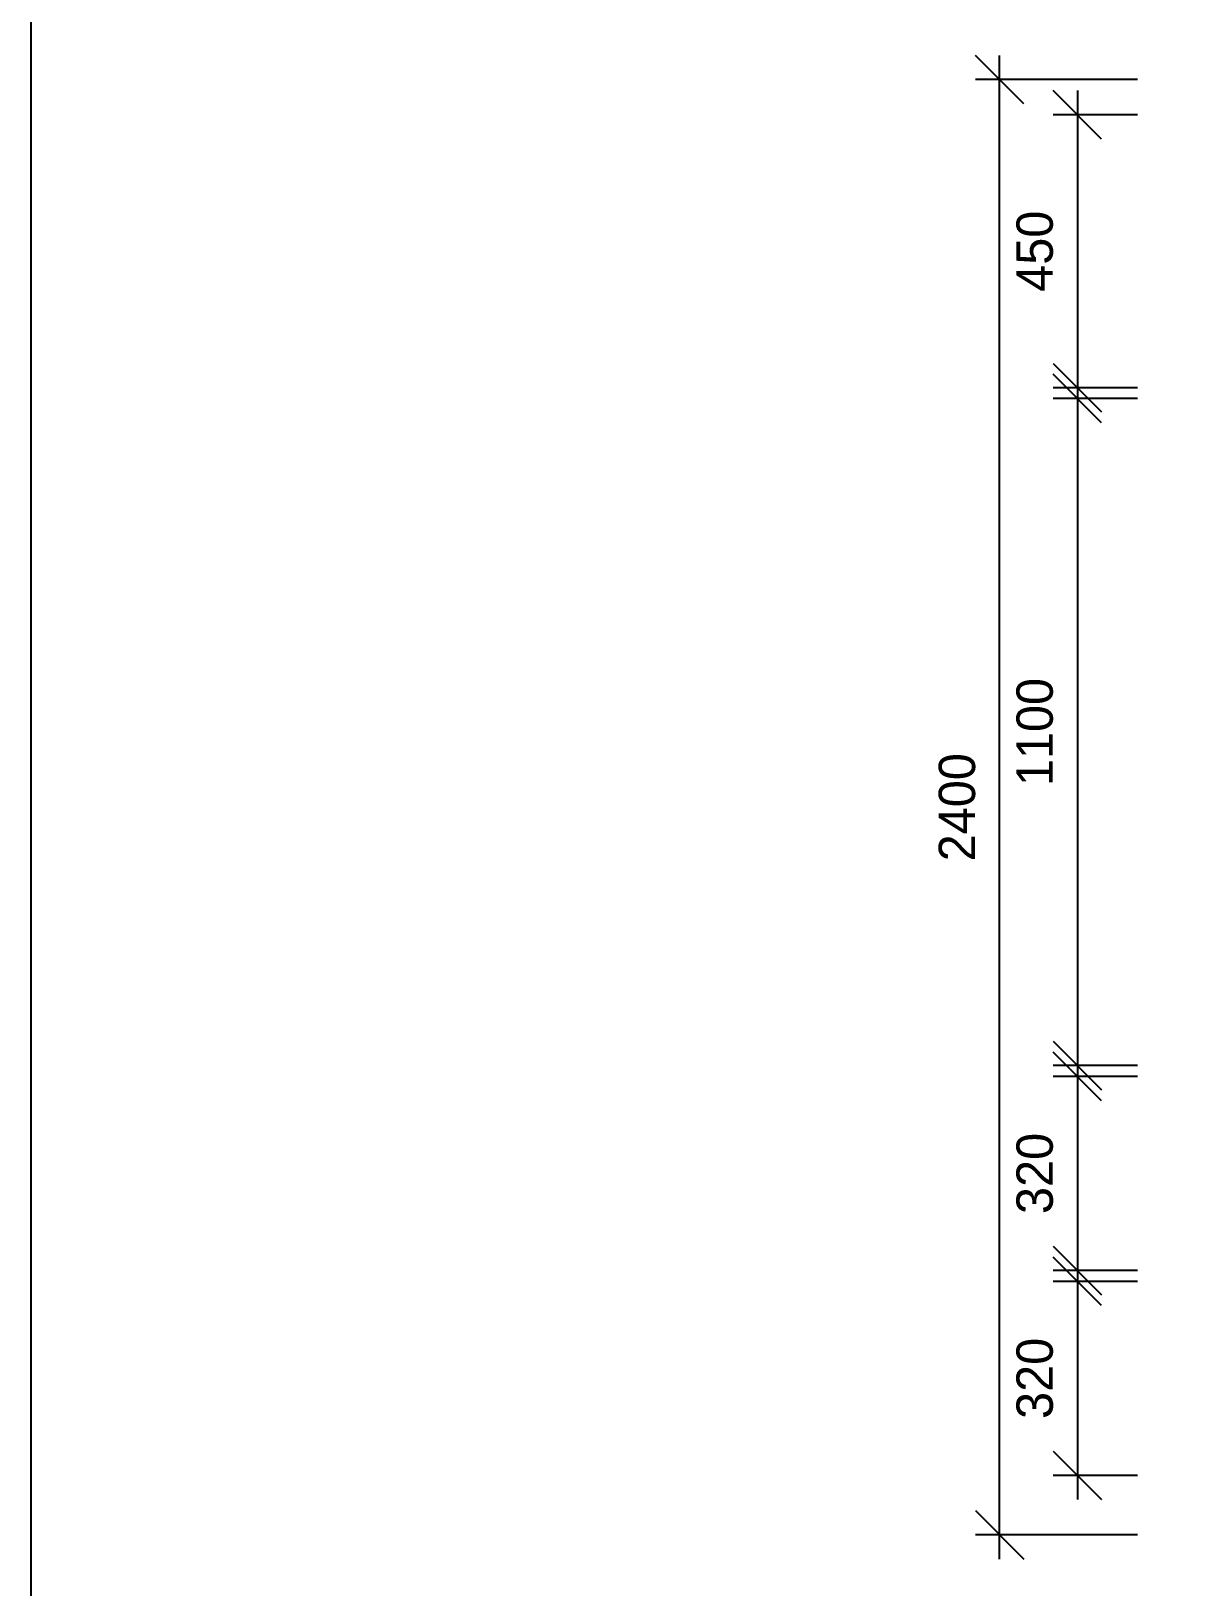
# Model space of a CAD drawing. Header units: millimetres. Extents: x 24776 to 57176, y -19492 to 15017.
# Drawn here: x 24776 to 26675, y 8833 to 11399 of the extents above; entities that cross this region are included whole.
import ezdxf

# ---------------------------------------------------------------- set-up
doc = ezdxf.new("R2010")
doc.units = ezdxf.units.MM
doc.header["$PDMODE"] = 3
doc.styles.add('RomanS', font='')
doc.styles.get('RomanS').set_extended_font_data('YouYuan')
doc.dimstyles.new('SC40', dxfattribs={"dimtxt": 60, "dimasz": 80, "dimexe": 40, "dimexo": 40, "dimgap": 40, "dimtad": 1, "dimdec": 0, "dimzin": 0, "dimdsep": 46, "dimtxsty": 'RomanS', "dimblk": 'OBLIQUE', "dimcen": 0, "dimdle": 40, "dimclrd": 9, "dimclre": 9, "dimclrt": 4, "dimadec": 0, "dimazin": 0, "dimtfac": 1, "dimtdec": 0, "dimtix": 1, "dimtmove": 2, "dimatfit": 1, "dimldrblk": 'DOT', "dimfxl": 1, "dimtolj": 1, "dimtzin": 0, "dimlwd": -1, "dimlwe": -1, "dimarcsym": 0})

# ---------------------------------------------------------------- blocks, each defined once
blk = doc.blocks.new('_Oblique')
at = {"color": 0, "linetype": 'ByBlock', "lineweight": -2}
blk.add_line((-0.5, -0.5), (0.5, 0.5), dxfattribs=at)
blk = doc.blocks.new('*D38')
at = {"color": 9, "transparency": 16777216}
for p, q in [((26372.9, 8879.3), (26372.9, 11359.3)), ((26600.3, 11319.3), (26332.9, 11319.3)), ((26600.3, 8919.3), (26332.9, 8919.3))]:
    blk.add_line(p, q, dxfattribs=at)
at = {"layer": 'Defpoints', "color": 0, "transparency": 16777216}
for p in [(26372.9, 11319.3), (26640.3, 11319.3), (26640.3, 8919.3)]:
    blk.add_point(p, dxfattribs=at)
at = {"color": 9, "transparency": 16777216, "xscale": 80, "yscale": 80, "zscale": 80}
for p, rotation in [((26372.9, 11319.3), 90), ((26372.9, 8919.3), 270)]:
    blk.add_blockref('_Oblique', p, dxfattribs=dict(at, rotation=rotation))
at = {"color": 4, "transparency": 16777216, "insert": (26302.9, 10119.3), "char_height": 60, "attachment_point": 5, "rotation": 90, "style": 'RomanS'}
blk.add_mtext('\\A1;2400', dxfattribs=at)
blk = doc.blocks.new('_Dot')
at = {"color": 0, "linetype": 'ByBlock', "lineweight": -2}
blk.add_line((-0.5, 0), (-1, 0), dxfattribs=at)
at = {"color": 0, "linetype": 'ByBlock', "const_width": 0.5}
blk.add_lwpolyline([(-0.25, 0, 1), (0.25, 0, 1)], format="xyb", close=True, dxfattribs=at)
blk = doc.blocks.new('*D39')
at = {"color": 9, "transparency": 16777216}
for p, q in [((26501, 11301.3), (26501, 10771.3)), ((26600.3, 11261.3), (26461, 11261.3)), ((26600.3, 10811.3), (26461, 10811.3))]:
    blk.add_line(p, q, dxfattribs=at)
at = {"layer": 'Defpoints', "color": 0, "transparency": 16777216}
for p in [(26640.3, 11261.3), (26501, 10811.3), (26640.3, 10811.3)]:
    blk.add_point(p, dxfattribs=at)
at = {"color": 9, "transparency": 16777216, "xscale": 80, "yscale": 80, "zscale": 80}
for p, rotation in [((26501, 11261.3), 90), ((26501, 10811.3), 270)]:
    blk.add_blockref('_Oblique', p, dxfattribs=dict(at, rotation=rotation))
at = {"color": 4, "transparency": 16777216, "insert": (26431, 11036.3), "char_height": 60, "attachment_point": 5, "rotation": 90, "style": 'RomanS'}
blk.add_mtext('\\A1;450', dxfattribs=at)
blk = doc.blocks.new('*D40')
at = {"color": 9, "transparency": 16777216}
for p, q in [((26501, 10833.3), (26501, 9653.3)), ((26600.3, 10793.3), (26461, 10793.3)), ((26600.3, 9693.3), (26461, 9693.3))]:
    blk.add_line(p, q, dxfattribs=at)
at = {"layer": 'Defpoints', "color": 0, "transparency": 16777216}
for p in [(26640.3, 10793.3), (26501, 9693.3), (26640.3, 9693.3)]:
    blk.add_point(p, dxfattribs=at)
at = {"color": 9, "transparency": 16777216, "xscale": 80, "yscale": 80, "zscale": 80}
for p, rotation in [((26501, 10793.3), 90), ((26501, 9693.3), 270)]:
    blk.add_blockref('_Oblique', p, dxfattribs=dict(at, rotation=rotation))
at = {"color": 4, "transparency": 16777216, "insert": (26431, 10243.3), "char_height": 60, "attachment_point": 5, "rotation": 90, "style": 'RomanS'}
blk.add_mtext('\\A1;1100', dxfattribs=at)
blk = doc.blocks.new('*D41')
at = {"color": 9, "transparency": 16777216}
for p, q in [((26501, 9715.3), (26501, 9315.3)), ((26600.3, 9675.3), (26461, 9675.3)), ((26600.3, 9355.3), (26461, 9355.3))]:
    blk.add_line(p, q, dxfattribs=at)
at = {"layer": 'Defpoints', "color": 0, "transparency": 16777216}
for p in [(26640.3, 9675.3), (26501, 9355.3), (26640.3, 9355.3)]:
    blk.add_point(p, dxfattribs=at)
at = {"color": 9, "transparency": 16777216, "xscale": 80, "yscale": 80, "zscale": 80}
for p, rotation in [((26501, 9675.3), 90), ((26501, 9355.3), 270)]:
    blk.add_blockref('_Oblique', p, dxfattribs=dict(at, rotation=rotation))
at = {"color": 4, "transparency": 16777216, "insert": (26431, 9515.3), "char_height": 60, "attachment_point": 5, "rotation": 90, "style": 'RomanS'}
blk.add_mtext('\\A1;320', dxfattribs=at)
blk = doc.blocks.new('*D42')
at = {"color": 9, "transparency": 16777216}
for p, q in [((26501, 9377.3), (26501, 8977.3)), ((26600.3, 9337.3), (26461, 9337.3)), ((26600.3, 9017.3), (26461, 9017.3))]:
    blk.add_line(p, q, dxfattribs=at)
at = {"layer": 'Defpoints', "color": 0, "transparency": 16777216}
for p in [(26640.3, 9337.3), (26501, 9017.3), (26640.3, 9017.3)]:
    blk.add_point(p, dxfattribs=at)
at = {"color": 9, "transparency": 16777216, "xscale": 80, "yscale": 80, "zscale": 80}
for p, rotation in [((26501, 9337.3), 90), ((26501, 9017.3), 270)]:
    blk.add_blockref('_Oblique', p, dxfattribs=dict(at, rotation=rotation))
at = {"color": 4, "transparency": 16777216, "insert": (26431, 9177.3), "char_height": 60, "attachment_point": 5, "rotation": 90, "style": 'RomanS'}
blk.add_mtext('\\A1;320', dxfattribs=at)

msp = doc.modelspace()

# ---------------------------------------------------------------- linework, layer by layer
at = {"color": 250}
msp.add_lwpolyline([(24776.3, 12844.3), (31256.3, 12844.3), (31256.3, 4589.1), (24776.3, 4589.1)], close=True, dxfattribs=at)

# ---------------------------------------------------------------- dimensions: what is measured, and where the dimension line sits
at = {"color": 255}
for base, p1, p2, picture, middle in [((26372.9, 11319.3), (26640.3, 8919.3), (26640.3, 11319.3), '*D38', (26302.9, 10119.3)), ((26501, 10811.3), (26640.3, 11261.3), (26640.3, 10811.3), '*D39', (26431, 11036.3)), ((26501, 9693.3), (26640.3, 10793.3), (26640.3, 9693.3), '*D40', (26431, 10243.3)), ((26501, 9355.3), (26640.3, 9675.3), (26640.3, 9355.3), '*D41', (26431, 9515.3)), ((26501, 9017.3), (26640.3, 9337.3), (26640.3, 9017.3), '*D42', (26431, 9177.3))]:
    dim = msp.add_linear_dim(base=base, p1=p1, p2=p2, angle=90, dimstyle='SC40', dxfattribs=at)
    dim.commit()
    dim.dimension.update_dxf_attribs({"geometry": picture, "text_midpoint": middle})

doc.saveas('drawing.dxf')
